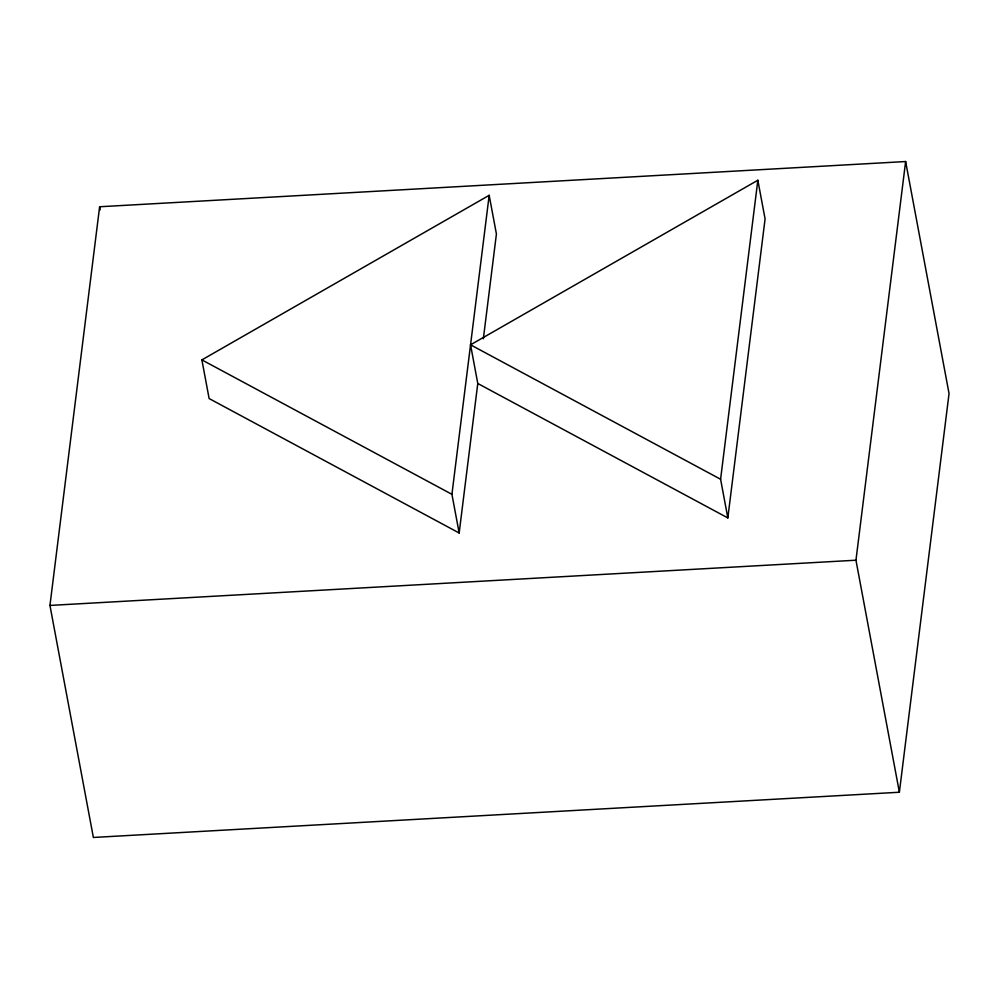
<?xml version="1.0" encoding="UTF-8"?>
<svg xmlns="http://www.w3.org/2000/svg" width="999" height="999" viewBox="0 0 999 999"><rect width="100%" height="100%" fill="white"/><g stroke="black" fill="none" stroke-linecap="round" stroke-linejoin="round"><path stroke-width="1.5" d="M49.95 605.431L99.625 206.756L905.631 161.538L949.05 393.569L899.375 792.244L93.369 837.462L49.95 605.431L855.956 560.214L905.631 161.538M459.165 532.991L451.923 494.318L489.173 195.317L201.885 359.89L209.116 398.551L459.165 532.991L477.784 383.491L470.554 344.817L757.841 180.245L765.084 218.918L727.834 517.919L477.784 383.491M483.354 338.786L496.416 233.991L489.173 195.317M727.834 517.919L720.591 479.245L757.841 180.245M470.554 344.817L720.591 479.245M201.885 359.89L451.923 494.318M855.956 560.214L899.375 792.244M99.625 206.756L100.187 209.815"/></g></svg>
